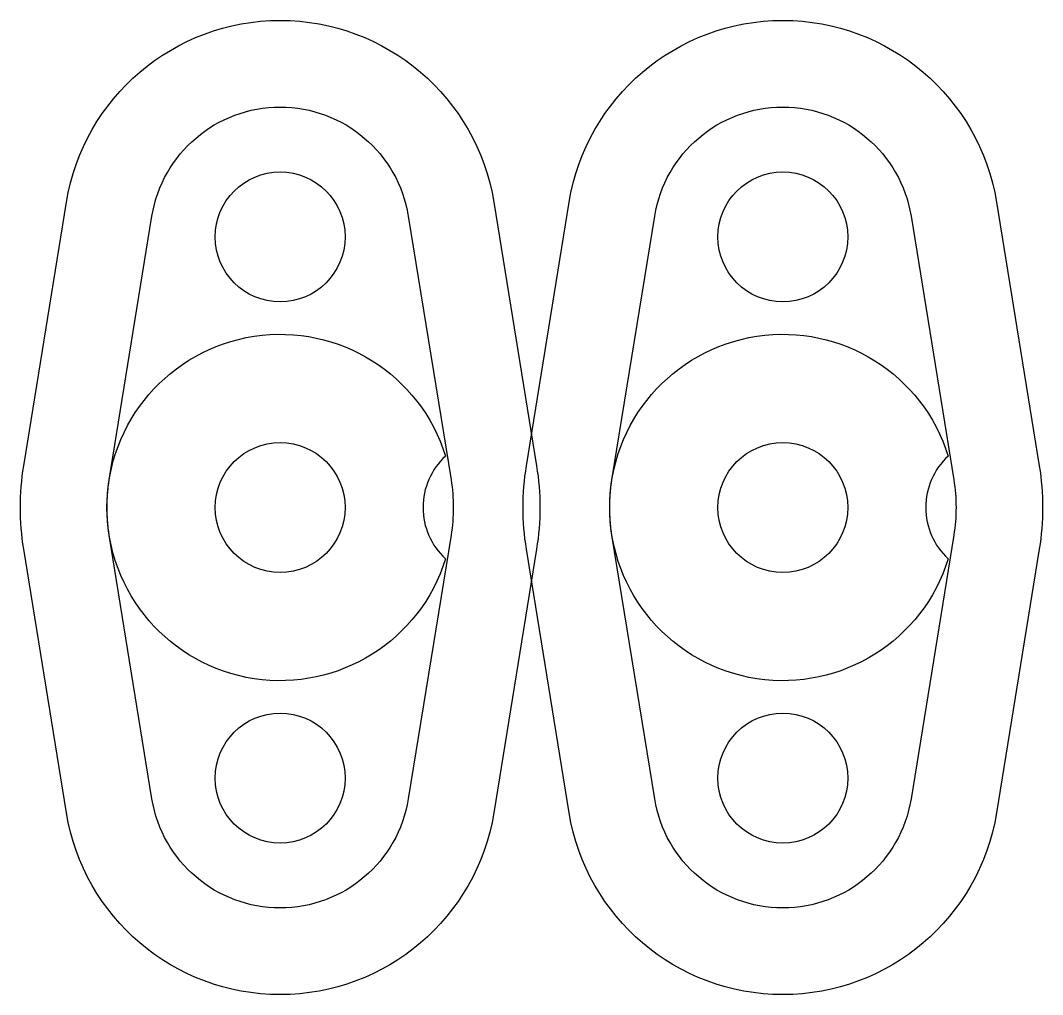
# Model space of a CAD drawing. Header units: inches. Extents: x 0 to 23.6, y 0 to 22.5.
import ezdxf

# ---------------------------------------------------------------- set-up
doc = ezdxf.new("R2010")
doc.units = ezdxf.units.IN
doc.header["$MEASUREMENT"] = 0

msp = doc.modelspace()

# ---------------------------------------------------------------- linework, layer by layer
for points in [[(12, 11.243, -0.040194), (11.923, 10.283), (10.936, 4.193, -0.850963), (1.064, 4.193), (0.077, 10.283, -0.040194), (0, 11.243, -0.040194), (0.077, 12.203), (1.064, 18.293, -0.850963), (10.936, 18.293), (11.923, 12.203, -0.040194)], [(23.613, 11.243, -0.040194), (23.536, 10.283), (22.549, 4.193, -0.850963), (12.677, 4.193), (11.69, 10.283, -0.040194), (11.613, 11.243, -0.040194), (11.69, 12.203), (12.677, 18.293, -0.850963), (22.549, 18.293), (23.536, 12.203, -0.040194)], [(8.961, 4.513, -0.850963), (3.039, 4.513), (2.052, 10.603, -0.080519), (2.052, 11.883), (3.039, 17.973, -0.850963), (8.961, 17.973), (9.948, 11.883, -0.080519), (9.948, 10.603)], [(20.574, 4.513, -0.850963), (14.652, 4.513), (13.665, 10.603, -0.080519), (13.665, 11.883), (14.652, 17.973, -0.850963), (20.574, 17.973), (21.562, 11.883, -0.080519), (21.562, 10.603)], [(9.82, 12.43, 0.438292), (9.82, 10.057, -6.59124)], [(21.433, 12.43, 0.438292), (21.433, 10.057, -6.59124)]]:
    msp.add_lwpolyline(points, format="xyb", close=True)
for centre in [(6, 17.493), (17.613, 17.493), (6, 11.243), (17.613, 11.243), (6, 4.993), (17.613, 4.993)]:
    msp.add_circle(centre, 1.5)

doc.saveas('drawing.dxf')
